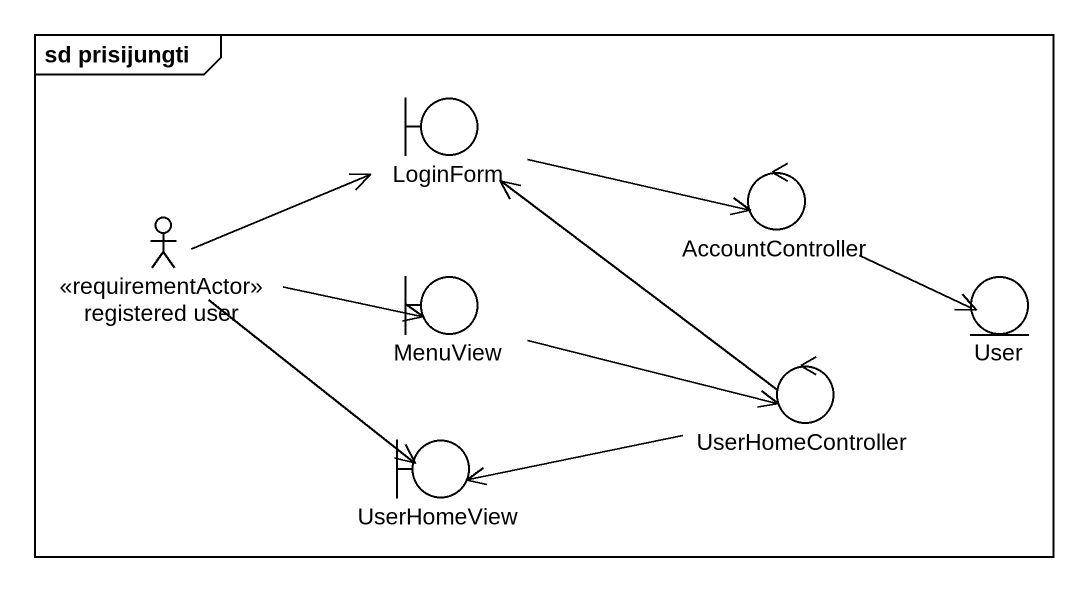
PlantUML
@startuml
mainframe sd prisijungti
boundary LoginForm
control AccountController
actor "registered user" as registered_user <<requirementActor>>
boundary MenuView
entity User
boundary UserHomeView
control UserHomeController
LoginForm -right-> AccountController
AccountController -right-> User
registered_user -right-> LoginForm
registered_user -right-> MenuView
registered_user --> UserHomeView
MenuView -right-> UserHomeController
UserHomeController -up-> LoginForm
UserHomeController -left-> UserHomeView
@enduml
